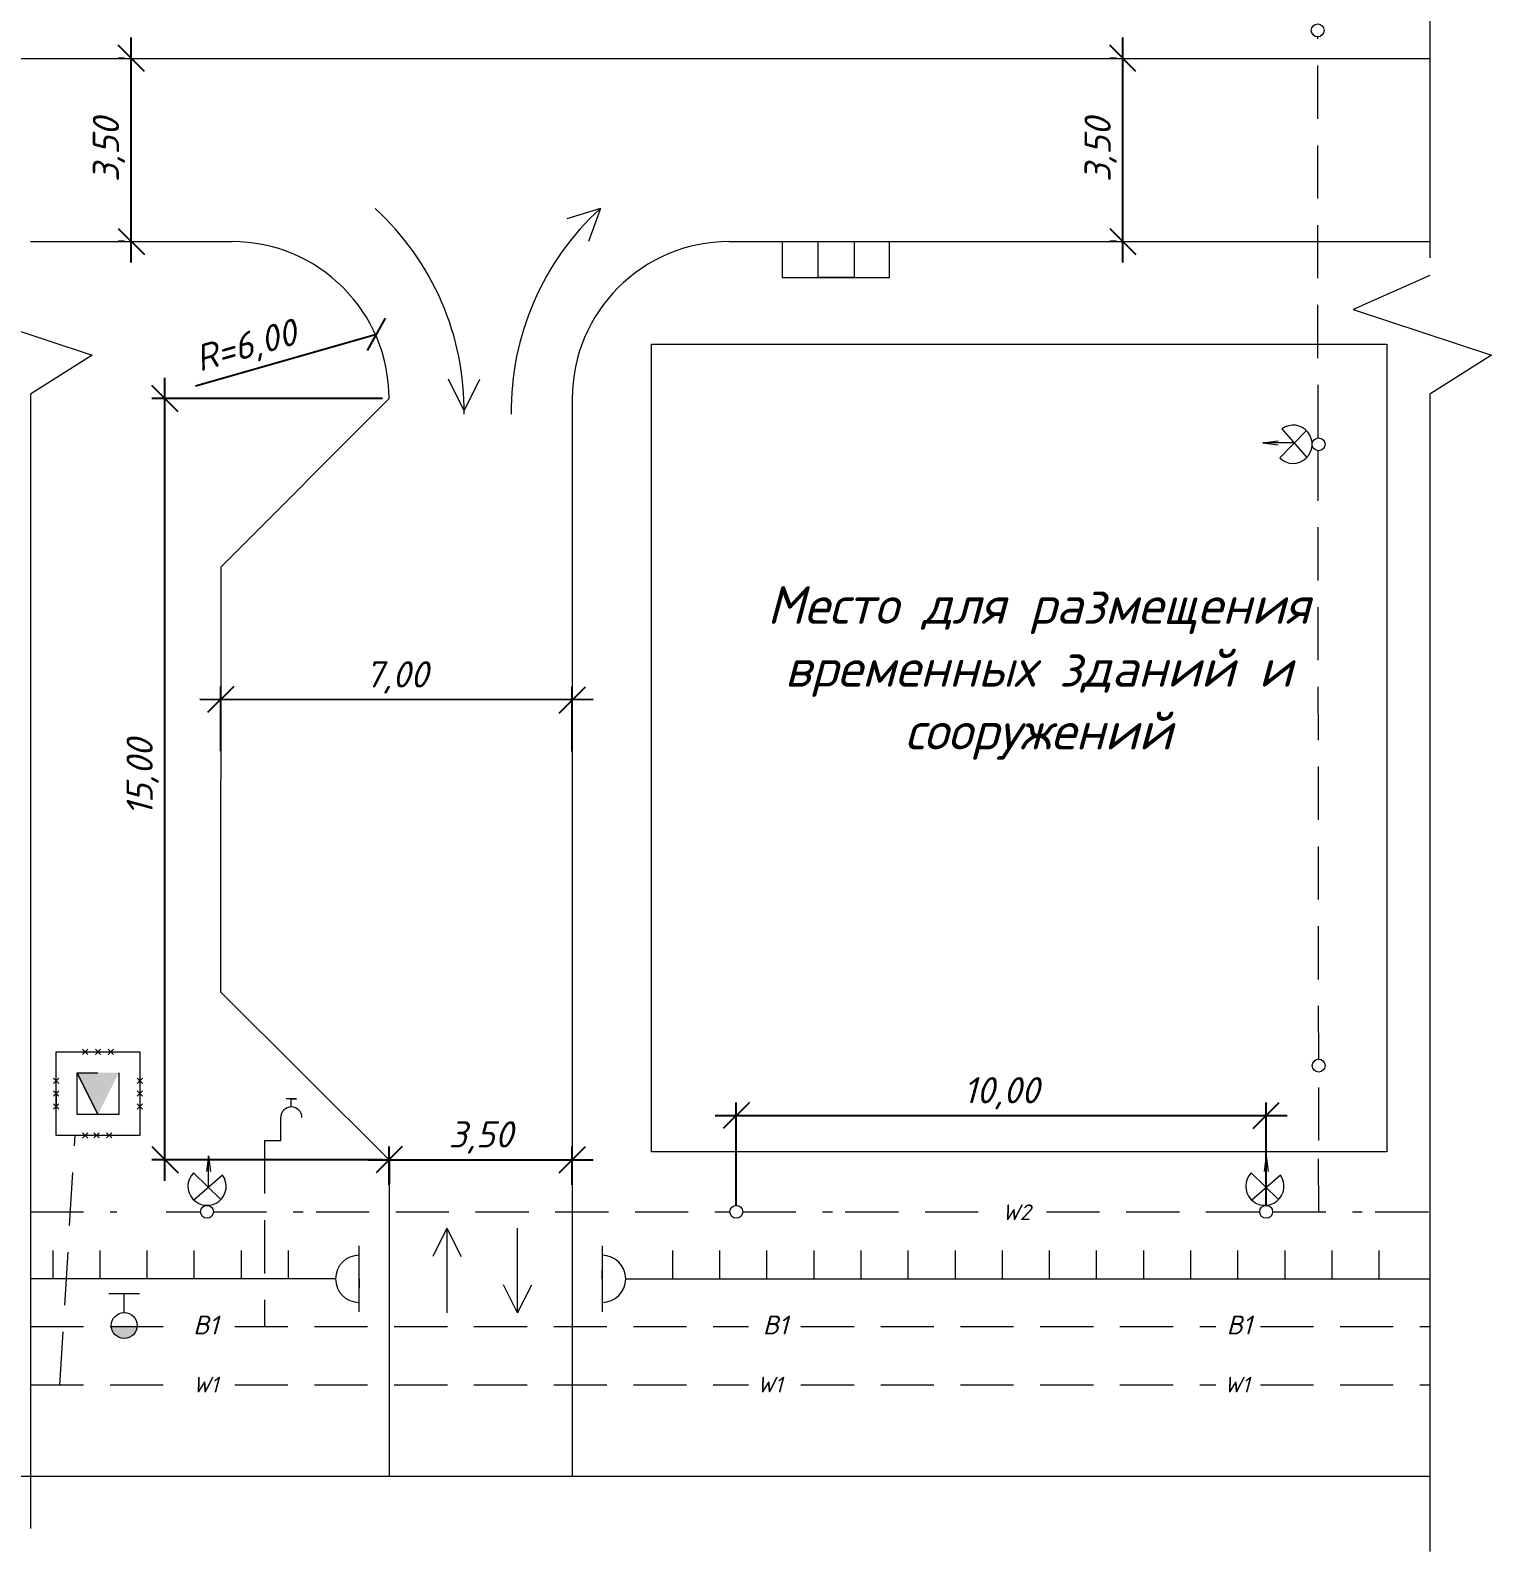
# Model space of a CAD drawing. Header units: millimetres. Extents: x 27137 to 30937, y -4667 to -569.
# Drawn here: x 28776 to 28915.6, y -4147 to -4001.7 of the extents above; entities that cross this region are included whole.
import ezdxf

# ---------------------------------------------------------------- set-up
doc = ezdxf.new("R2010")
doc.units = ezdxf.units.MM
doc.header["$LTSCALE"] = 0.4
doc.linetypes.add('ACAD_ISO02W100', pattern=[15, 12, -3])
doc.linetypes.add('штриховаяX2', pattern=[38.1, 25.4, -12.7])
doc.styles.add('Isocpeur', font='isocpeui.ttf', dxfattribs={"height": 2.5})
doc.styles.get("Standard").update_dxf_attribs({"font": 'isocpeui.ttf', "height": 2.5})
doc.dimstyles.new('06', dxfattribs={"dimtxt": 2.5, "dimasz": 2.5, "dimexe": 1.25, "dimexo": 0.625, "dimtad": 1, "dimdec": 0, "dimlfac": 200, "dimtxsty": 'Standard', "dimblk": 'OBLIQUE', "dimcen": 2.5, "dimdle": 2, "dimadec": 0, "dimazin": 0, "dimtfac": 1, "dimtdec": 0, "dimtmove": 0, "dimatfit": 3, "dimldrblk": 'OBLIQUE', "dimfxl": 1, "dimarcsym": 0})

# ---------------------------------------------------------------- blocks, each defined once
blk = doc.blocks.new('_Oblique')
at = {"color": 0, "linetype": 'ByBlock', "lineweight": -2}
blk.add_line((-0.5, -0.5), (0.5, 0.5), dxfattribs=at)
blk = doc.blocks.new('*D255')
at = {"color": 0, "lineweight": -2, "transparency": 16777216}
for p, q in [((28880.39, -4023.87), (28880.39, -4002.37)), ((28879.77, -4004.37), (28879.14, -4004.37)), ((28879.77, -4021.87), (28879.14, -4021.87))]:
    blk.add_line(p, q, dxfattribs=at)
at = {"layer": 'Defpoints', "color": 0, "transparency": 16777216}
for p in [(28880.39, -4004.37), (28880.39, -4004.37), (28880.39, -4021.87)]:
    blk.add_point(p, dxfattribs=at)
at = {"color": 0, "lineweight": -2, "transparency": 16777216, "xscale": 2.5, "yscale": 2.5, "zscale": 2.5}
for p, rotation in [((28880.39, -4004.37), 90), ((28880.39, -4021.87), 270)]:
    blk.add_blockref('_Oblique', p, dxfattribs=dict(at, rotation=rotation))
at = {"color": 0, "lineweight": 15, "transparency": 16777216, "insert": (28878.27, -4013.12), "char_height": 2.5, "attachment_point": 5, "rotation": 90, "style": 'Isocpeur'}
blk.add_mtext('3,50', dxfattribs=at)
blk = doc.blocks.new('*D249')
at = {"color": 0, "lineweight": -2, "transparency": 16777216}
blk.add_line((28791.77, -4035.65), (28809.08, -4030.73), dxfattribs=at)
at = {"layer": 'Defpoints', "color": 0, "transparency": 16777216}
for p in [(28809.08, -4030.73), (28794.65, -4034.83)]:
    blk.add_point(p, dxfattribs=at)
at = {"color": 0, "lineweight": -2, "transparency": 16777216, "xscale": 2.5, "yscale": 2.5, "zscale": 2.5, "rotation": 15.84478023573752}
blk.add_blockref('_Oblique', (28809.08, -4030.73), dxfattribs=at)
at = {"color": 0, "lineweight": 15, "transparency": 16777216, "insert": (28796.65, -4032.05), "char_height": 2.5, "attachment_point": 5, "rotation": 15.8448, "style": 'Isocpeur'}
blk.add_mtext('R=6,00', dxfattribs=at)
blk = doc.blocks.new('*D250')
at = {"color": 0, "lineweight": -2, "transparency": 16777216}
for p, q in [((28843.45, -4113.92), (28843.45, -4104.1)), ((28894.09, -4113.92), (28894.09, -4104.1)), ((28841.45, -4105.35), (28896.09, -4105.35))]:
    blk.add_line(p, q, dxfattribs=at)
at = {"layer": 'Defpoints', "color": 0, "transparency": 16777216}
for p in [(28894.09, -4105.35), (28843.45, -4114.54), (28894.09, -4114.54)]:
    blk.add_point(p, dxfattribs=at)
at = {"color": 0, "lineweight": -2, "transparency": 16777216, "xscale": 2.5, "yscale": 2.5, "zscale": 2.5, "rotation": 180}
blk.add_blockref('_Oblique', (28843.45, -4105.35), dxfattribs=at)
at = {"color": 0, "lineweight": -2, "transparency": 16777216, "xscale": 2.5, "yscale": 2.5, "zscale": 2.5}
blk.add_blockref('_Oblique', (28894.09, -4105.35), dxfattribs=at)
at = {"color": 0, "lineweight": 15, "transparency": 16777216, "insert": (28868.77, -4103.22), "char_height": 2.5, "attachment_point": 5, "style": 'Isocpeur'}
blk.add_mtext('10,00', dxfattribs=at)
blk = doc.blocks.new('*D256')
at = {"color": 0, "lineweight": -2, "transparency": 16777216}
for p, q in [((28788.86, -4111.57), (28788.86, -4034.87)), ((28809.65, -4036.87), (28787.61, -4036.87)), ((28809.65, -4109.57), (28787.61, -4109.57))]:
    blk.add_line(p, q, dxfattribs=at)
at = {"layer": 'Defpoints', "color": 0, "transparency": 16777216}
for p in [(28788.86, -4036.87), (28810.28, -4036.87), (28810.28, -4109.57)]:
    blk.add_point(p, dxfattribs=at)
at = {"color": 0, "lineweight": -2, "transparency": 16777216, "xscale": 2.5, "yscale": 2.5, "zscale": 2.5}
for p, rotation in [((28788.86, -4036.87), 90), ((28788.86, -4109.57), 270)]:
    blk.add_blockref('_Oblique', p, dxfattribs=dict(at, rotation=rotation))
at = {"color": 0, "lineweight": 15, "transparency": 16777216, "insert": (28786.73, -4073.06), "char_height": 2.5, "attachment_point": 5, "rotation": 90, "style": 'Isocpeur'}
blk.add_mtext('15,00', dxfattribs=at)
blk = doc.blocks.new('*D251')
at = {"color": 0, "lineweight": -2, "transparency": 16777216}
for p, q in [((28810.28, -4111.97), (28810.28, -4108.32)), ((28827.78, -4111.97), (28827.78, -4108.32)), ((28808.28, -4109.57), (28829.78, -4109.57))]:
    blk.add_line(p, q, dxfattribs=at)
at = {"layer": 'Defpoints', "color": 0, "transparency": 16777216}
for p in [(28827.78, -4109.57), (28810.28, -4112.59), (28827.78, -4112.59)]:
    blk.add_point(p, dxfattribs=at)
at = {"color": 0, "lineweight": -2, "transparency": 16777216, "xscale": 2.5, "yscale": 2.5, "zscale": 2.5, "rotation": 180}
blk.add_blockref('_Oblique', (28810.28, -4109.57), dxfattribs=at)
at = {"color": 0, "lineweight": -2, "transparency": 16777216, "xscale": 2.5, "yscale": 2.5, "zscale": 2.5}
blk.add_blockref('_Oblique', (28827.78, -4109.57), dxfattribs=at)
at = {"color": 0, "lineweight": 15, "transparency": 16777216, "insert": (28819.03, -4107.44), "char_height": 2.5, "attachment_point": 5, "style": 'Isocpeur'}
blk.add_mtext('3,50', dxfattribs=at)
blk = doc.blocks.new('*D257')
at = {"color": 0, "lineweight": -2, "transparency": 16777216}
for p, q in [((28794.19, -4070.54), (28794.19, -4064.36)), ((28827.78, -4070.58), (28827.78, -4064.4)), ((28829.78, -4065.65), (28792.19, -4065.61))]:
    blk.add_line(p, q, dxfattribs=at)
at = {"layer": 'Defpoints', "color": 0, "transparency": 16777216}
for p in [(28794.19, -4065.61), (28794.18, -4071.16), (28827.78, -4071.2)]:
    blk.add_point(p, dxfattribs=at)
at = {"color": 0, "lineweight": -2, "transparency": 16777216, "xscale": 2.5, "yscale": 2.5, "zscale": 2.5}
for p, rotation in [((28794.19, -4065.61), 179.9356302788784), ((28827.78, -4065.65), 359.9356302788784)]:
    blk.add_blockref('_Oblique', p, dxfattribs=dict(at, rotation=rotation))
at = {"color": 0, "lineweight": 15, "transparency": 16777216, "insert": (28810.99, -4063.5), "char_height": 2.5, "attachment_point": 5, "rotation": 359.9356, "style": 'Isocpeur'}
blk.add_mtext('7,00', dxfattribs=at)
blk = doc.blocks.new('*D270')
at = {"color": 0, "lineweight": -2, "transparency": 16777216}
for p, q in [((28785.64, -4023.87), (28785.64, -4002.37)), ((28785.01, -4004.37), (28784.39, -4004.37)), ((28785.01, -4021.87), (28784.39, -4021.87))]:
    blk.add_line(p, q, dxfattribs=at)
at = {"layer": 'Defpoints', "color": 0, "transparency": 16777216}
for p in [(28785.64, -4004.37), (28785.64, -4004.37), (28785.64, -4021.87)]:
    blk.add_point(p, dxfattribs=at)
at = {"color": 0, "lineweight": -2, "transparency": 16777216, "xscale": 2.5, "yscale": 2.5, "zscale": 2.5}
for p, rotation in [((28785.64, -4004.37), 90), ((28785.64, -4021.87), 270)]:
    blk.add_blockref('_Oblique', p, dxfattribs=dict(at, rotation=rotation))
at = {"color": 0, "lineweight": 15, "transparency": 16777216, "insert": (28783.51, -4013.12), "char_height": 2.5, "attachment_point": 5, "rotation": 90, "style": 'Isocpeur'}
blk.add_mtext('3,50', dxfattribs=at)

msp = doc.modelspace()

# ---------------------------------------------------------------- hatches: boundary and pattern name
at = {"lineweight": 15}
h = msp.add_hatch(color=256, dxfattribs=at)
h.dxf.hatch_style = 1
h.paths.add_polyline_path([(28782.4596, -4101.2522), (28780.4596, -4101.2522), (28782.4596, -4105.2522), (28782.4596, -4103.2522)])
h.paths.add_polyline_path([(28784.4596, -4101.2522), (28782.4596, -4101.2522), (28782.4596, -4103.2522), (28782.4596, -4105.2522)])
msp.add_hatch(color=256, dxfattribs=at).paths.add_polyline_path([(28786.209, -4125.4083), (28784.9718, -4125.4083), (28783.7347, -4125.4083, 1)])

# ---------------------------------------------------------------- linework, layer by layer
at = {"lineweight": 15, "ltscale": 0.5}
for p, q in [((28909.7171, -3936.868), (28909.7171, -4023.4146)), ((28374.8656, -4004.368), (28909.7171, -4004.368)), ((28776.0043, -4021.868), (28795.2752, -4021.868)), ((28842.7752, -4021.868), (28909.7171, -4021.868)), ((28874.2026, -4021.868), (28874.2026, -4021.868)), ((28776.0043, -4036.4586), (28776.0043, -4099.2759)), ((28776.0043, -4036.4586), (28776.0043, -4139.7965)), ((28810.2752, -4036.868), (28794.2053, -4052.9545)), ((28827.7752, -4036.868), (28827.7752, -4139.7965)), ((28909.7171, -4036.4586), (28909.7171, -4099.2759)), ((28909.7171, -4036.4586), (28909.7171, -4099.2759)), ((28895.3768, -4042.5409), (28897.9267, -4039.9236)), ((28895.5843, -4039.7494), (28897.9831, -4042.4836)), ((28827.7752, -4040.807), (28827.7752, -4040.807)), ((28893.7636, -4041.1062), (28895.2336, -4040.912)), ((28896.7746, -4041.1062), (28893.7636, -4041.1062)), ((28893.7636, -4041.1062), (28895.2299, -4041.2976)), ((28794.2053, -4052.9545), (28794.1597, -4093.5351)), ((28810.2752, -4109.5689), (28794.1597, -4093.5351)), ((28909.7171, -4099.2759), (28909.7171, -4128.2834)), ((28909.7171, -4099.2759), (28909.7171, -4123.2834)), ((28801.4348, -4103.7501), (28800.4348, -4103.7501)), ((28800.9348, -4104.5263), (28800.9348, -4103.7501)), ((28800.9348, -4103.7501), (28801.4348, -4103.7501)), ((28799.9218, -4107.72), (28799.9218, -4105.5393)), ((28894.0888, -4111.5556), (28894.0888, -4107.3568)), ((28894.0888, -4107.3568), (28894.0888, -4109.4562)), ((28798.3693, -4107.72), (28799.9218, -4107.72)), ((28793.0099, -4109.2108), (28792.8184, -4110.6771)), ((28793.0099, -4112.2218), (28793.0099, -4109.2108)), ((28793.0099, -4109.2108), (28793.204, -4110.6807)), ((28810.2752, -4109.5689), (28810.2752, -4139.7965)), ((28894.0888, -4109.2108), (28893.8974, -4110.6771)), ((28894.0888, -4112.2218), (28894.0888, -4109.2108)), ((28894.0888, -4109.2108), (28894.283, -4110.6807)), ((28791.5751, -4110.8239), (28794.1924, -4113.3739)), ((28794.3666, -4111.0315), (28791.6325, -4113.4303)), ((28892.6541, -4110.8239), (28895.2714, -4113.3739)), ((28895.4455, -4111.0315), (28892.7114, -4113.4302)), ((28776.0043, -4123.2834), (28776.0043, -4139.7965)), ((28909.7171, -4123.2834), (28909.7171, -4146.9954)), ((28642.2914, -4139.7965), (28909.7171, -4139.7965)), ((28776.0043, -4139.7965), (28776.0043, -4144.7965)), ((28776.0043, -4139.7965), (28776.0043, -4144.7965))]:
    msp.add_line(p, q, dxfattribs=at)
at = {"linetype": 'штриховаяX2', "lineweight": 15, "ltscale": 0.5}
for p, q in [((28899.0446, -4040.6177), (28899.0065, -4002.3186)), ((28899.0446, -4040.6177), (28899.0065, -4002.3186)), ((28899.1035, -4099.962), (28899.0458, -4041.8469)), ((28899.1113, -4107.7455), (28899.1048, -4101.1953)), ((28778.821, -4131.0681), (28780.2786, -4107.2522)), ((28798.3693, -4107.72), (28798.3693, -4125.5003)), ((28899.1016, -4114.5551), (28899.0961, -4108.9787)), ((28776.0043, -4114.5551), (28784.2633, -4114.5551)), ((28788.9826, -4114.5551), (28789.5268, -4114.5551)), ((28789.5268, -4114.5551), (28792.2658, -4114.5551)), ((28793.4989, -4114.5551), (28802.0623, -4114.5551)), ((28803.2955, -4114.5551), (28842.8365, -4114.5551)), ((28844.0696, -4114.5551), (28852.6329, -4114.5551)), ((28853.8661, -4114.5551), (28868.3705, -4114.5551)), ((28873.0899, -4114.5551), (28893.4723, -4114.5551)), ((28894.7054, -4114.5551), (28903.2687, -4114.5551)), ((28904.5019, -4114.5551), (28909.7171, -4114.5551)), ((28776.0043, -4125.5003), (28789.5268, -4125.5003)), ((28795.5288, -4125.5003), (28844.6294, -4125.5003)), ((28849.6347, -4125.5003), (28889.26, -4125.5003)), ((28893.5354, -4125.5003), (28909.7171, -4125.5003)), ((28776.0043, -4131.0681), (28789.5268, -4131.0681)), ((28795.5288, -4131.0681), (28844.6294, -4131.0681)), ((28849.6347, -4131.0681), (28889.26, -4131.0681)), ((28893.5354, -4131.0681), (28909.7171, -4131.0681))]:
    msp.add_line(p, q, dxfattribs=at)
at = {"lineweight": 15}
for p, q in [((28830.4643, -4018.7061), (28827.2592, -4019.6948)), ((28830.4643, -4018.7061), (28829.3322, -4021.8634)), ((28847.8355, -4021.868), (28847.8355, -4025.3086)), ((28847.8355, -4021.868), (28847.8355, -4025.3086)), ((28851.2761, -4025.3086), (28851.2761, -4021.868)), ((28851.2761, -4025.3086), (28851.2761, -4021.868)), ((28854.7167, -4021.868), (28854.7167, -4025.3086)), ((28854.7167, -4021.868), (28854.7167, -4025.3086)), ((28858.103, -4025.3086), (28858.103, -4021.868)), ((28858.103, -4025.3086), (28858.103, -4021.868)), ((28847.8355, -4025.3086), (28858.103, -4025.3086)), ((28847.8355, -4025.3086), (28858.103, -4025.3086)), ((28847.8355, -4025.3086), (28858.103, -4025.3086)), ((28854.7167, -4025.3086), (28851.2761, -4025.3086)), ((28854.7167, -4025.3086), (28851.2761, -4025.3086)), ((28909.7171, -4025.0959), (28902.3923, -4028.3514)), ((28768.6794, -4028.3514), (28781.9113, -4032.7335)), ((28768.6794, -4028.3514), (28781.9113, -4032.7335)), ((28902.3923, -4028.3514), (28915.6242, -4032.7335)), ((28781.9113, -4032.7335), (28776.0043, -4036.4586)), ((28781.9113, -4032.7335), (28776.0043, -4036.4586)), ((28915.6242, -4032.7335), (28909.7171, -4036.4586)), ((28817.4523, -4038.0264), (28815.9523, -4035.0264)), ((28817.4523, -4038.0264), (28818.9523, -4035.0264)), ((28778.4596, -4099.2522), (28786.4596, -4099.2522)), ((28778.4596, -4107.2522), (28778.4596, -4099.2522)), ((28780.9817, -4099.0022), (28781.4817, -4099.5022)), ((28781.4817, -4099.0022), (28780.9817, -4099.5022)), ((28782.2096, -4099.0022), (28782.7096, -4099.5022)), ((28782.7096, -4099.0022), (28782.2096, -4099.5022)), ((28783.4396, -4099.0022), (28783.9396, -4099.5022)), ((28783.9396, -4099.0022), (28783.4396, -4099.5022)), ((28786.4596, -4099.2522), (28786.4596, -4107.2522)), ((28780.4596, -4105.2522), (28780.4596, -4101.2522)), ((28780.4596, -4101.2522), (28782.4596, -4101.2522)), ((28782.4596, -4105.2522), (28780.4596, -4101.2522)), ((28780.4596, -4101.2522), (28782.4596, -4105.2522)), ((28784.4596, -4101.2522), (28784.4596, -4105.2522)), ((28778.2096, -4101.7722), (28778.7096, -4102.2722)), ((28778.7096, -4101.7722), (28778.2096, -4102.2722)), ((28778.2096, -4103.0022), (28778.7096, -4103.5022)), ((28778.7096, -4103.0022), (28778.2096, -4103.5022)), ((28778.4596, -4103.2522), (28778.4596, -4102.0222)), ((28786.2096, -4101.7722), (28786.7096, -4102.2722)), ((28786.7096, -4101.7722), (28786.2096, -4102.2722)), ((28786.2096, -4102.2722), (28786.2096, -4102.2722)), ((28786.2096, -4103.0022), (28786.7096, -4103.5022)), ((28786.7096, -4103.0022), (28786.2096, -4103.5022)), ((28778.2096, -4104.2322), (28778.7096, -4104.7322)), ((28778.7096, -4104.2322), (28778.2096, -4104.7322)), ((28778.4596, -4103.2522), (28778.4596, -4104.4822)), ((28778.4596, -4104.4822), (28778.4596, -4104.4822)), ((28786.2096, -4103.5022), (28786.2096, -4103.5022)), ((28786.2096, -4104.2322), (28786.7096, -4104.7322)), ((28786.7096, -4104.2322), (28786.2096, -4104.7322)), ((28782.4596, -4105.2522), (28780.4596, -4105.2522)), ((28784.4596, -4105.2522), (28782.4596, -4105.2522)), ((28786.2096, -4104.7322), (28786.2096, -4104.7322)), ((28786.4596, -4107.2522), (28778.4596, -4107.2522)), ((28780.9817, -4107.0022), (28781.4817, -4107.5022)), ((28781.4817, -4107.0022), (28780.9817, -4107.5022)), ((28782.0588, -4106.9868), (28782.5588, -4107.4868)), ((28782.5588, -4106.9868), (28782.0588, -4107.4868)), ((28782.3088, -4107.2368), (28783.5388, -4107.2368)), ((28783.2888, -4106.9868), (28783.7888, -4107.4868)), ((28783.7888, -4106.9868), (28783.2888, -4107.4868)), ((28815.8039, -4116.109), (28814.4539, -4118.809)), ((28815.8039, -4116.109), (28815.8039, -4124.2017)), ((28815.8039, -4116.109), (28815.8039, -4120.609)), ((28815.8039, -4116.109), (28815.8039, -4118.809)), ((28815.8039, -4116.109), (28817.1539, -4118.809)), ((28822.5555, -4124.2017), (28822.5555, -4116.109)), ((28778.1659, -4120.9443), (28778.1659, -4118.2443)), ((28778.1659, -4120.9443), (28778.1659, -4118.2443)), ((28782.6659, -4120.9443), (28782.6659, -4118.2443)), ((28782.6659, -4120.9443), (28782.6659, -4118.2443)), ((28787.1659, -4120.9443), (28787.1659, -4118.2443)), ((28787.1659, -4120.9443), (28787.1659, -4118.2443)), ((28787.1659, -4120.9443), (28787.1659, -4118.2443)), ((28787.1659, -4120.9443), (28787.1659, -4118.2443)), ((28787.1659, -4120.9443), (28787.1659, -4118.2443)), ((28787.1659, -4120.9443), (28787.1659, -4118.2443)), ((28791.6659, -4120.9443), (28791.6659, -4118.2443)), ((28791.6659, -4120.9443), (28791.6659, -4118.2443)), ((28796.1659, -4120.9443), (28796.1659, -4118.2443)), ((28796.1659, -4120.9443), (28796.1659, -4118.2443)), ((28796.1659, -4120.9443), (28796.1659, -4118.2443)), ((28796.1659, -4120.9443), (28796.1659, -4118.2443)), ((28796.1659, -4120.9443), (28796.1659, -4118.2443)), ((28796.1659, -4120.9443), (28796.1659, -4118.2443)), ((28800.6659, -4120.9443), (28800.6659, -4118.2443)), ((28800.6659, -4120.9443), (28800.6659, -4118.2443)), ((28807.4159, -4124.0943), (28807.4159, -4117.7943)), ((28830.6345, -4117.7943), (28830.6345, -4124.0943)), ((28837.3845, -4120.9443), (28837.3845, -4118.2443)), ((28837.3845, -4120.9443), (28837.3845, -4118.2443)), ((28841.8845, -4120.9443), (28841.8845, -4118.2443)), ((28841.8845, -4120.9443), (28841.8845, -4118.2443)), ((28846.3845, -4120.9443), (28846.3845, -4118.2443)), ((28846.3845, -4120.9443), (28846.3845, -4118.2443)), ((28850.8845, -4120.9443), (28850.8845, -4118.2443)), ((28850.8845, -4120.9443), (28850.8845, -4118.2443)), ((28850.8845, -4120.9443), (28850.8845, -4118.2443)), ((28850.8845, -4120.9443), (28850.8845, -4118.2443)), ((28855.3845, -4120.9443), (28855.3845, -4118.2443)), ((28855.3845, -4120.9443), (28855.3845, -4118.2443)), ((28859.8845, -4120.9443), (28859.8845, -4118.2443)), ((28859.8845, -4120.9443), (28859.8845, -4118.2443)), ((28864.3845, -4120.9443), (28864.3845, -4118.2443)), ((28864.3845, -4120.9443), (28864.3845, -4118.2443)), ((28864.3845, -4120.9443), (28864.3845, -4118.2443)), ((28864.3845, -4120.9443), (28864.3845, -4118.2443)), ((28868.8845, -4120.9443), (28868.8845, -4118.2443)), ((28868.8845, -4120.9443), (28868.8845, -4118.2443)), ((28873.3845, -4120.9443), (28873.3845, -4118.2443)), ((28873.3845, -4120.9443), (28873.3845, -4118.2443)), ((28877.8845, -4120.9443), (28877.8845, -4118.2443)), ((28877.8845, -4120.9443), (28877.8845, -4118.2443)), ((28877.8845, -4120.9443), (28877.8845, -4118.2443)), ((28877.8845, -4120.9443), (28877.8845, -4118.2443)), ((28882.3845, -4120.9443), (28882.3845, -4118.2443)), ((28882.3845, -4120.9443), (28882.3845, -4118.2443)), ((28886.8845, -4120.9443), (28886.8845, -4118.2443)), ((28886.8845, -4120.9443), (28886.8845, -4118.2443)), ((28891.3845, -4120.9443), (28891.3845, -4118.2443)), ((28891.3845, -4120.9443), (28891.3845, -4118.2443)), ((28891.3845, -4120.9443), (28891.3845, -4118.2443)), ((28891.3845, -4120.9443), (28891.3845, -4118.2443)), ((28895.8845, -4120.9443), (28895.8845, -4118.2443)), ((28895.8845, -4120.9443), (28895.8845, -4118.2443)), ((28900.3845, -4120.9443), (28900.3845, -4118.2443)), ((28900.3845, -4120.9443), (28900.3845, -4118.2443)), ((28904.8845, -4120.9443), (28904.8845, -4118.2443)), ((28904.8845, -4120.9443), (28904.8845, -4118.2443)), ((28830.6345, -4120.9443), (28830.6345, -4120.1203)), ((28805.1659, -4120.9443), (28776.0043, -4120.9443)), ((28807.4159, -4120.9443), (28807.4159, -4121.7684)), ((28822.5555, -4124.2017), (28821.2055, -4121.5017)), ((28822.5555, -4124.2017), (28823.9055, -4121.5017)), ((28832.8845, -4120.9443), (28909.7171, -4120.9443)), ((28783.5085, -4122.3393), (28784.9662, -4122.3393)), ((28784.9662, -4124.1704), (28784.9662, -4122.3393)), ((28784.9662, -4122.3393), (28786.424, -4122.3393))]:
    msp.add_line(p, q, dxfattribs=at)
at = {"ltscale": 0.5}
msp.add_line((28810.2752, -4109.5689), (28810.2752, -4111.868), dxfattribs=at)
at = {"lineweight": 15, "ltscale": 0.5}
msp.add_lwpolyline([(28835.3466, -4031.6625), (28905.6065, -4031.6625), (28905.6065, -4108.818), (28835.3466, -4108.818)], close=True, dxfattribs=at)
for centre in [(28899.0059, -4001.702), (28899.0955, -4041.2323), (28899.1035, -4100.5786), (28792.8824, -4114.5427), (28843.453, -4114.5427), (28894.0888, -4114.5427)]:
    msp.add_circle(centre, 0.6167, dxfattribs=at)
at = {"lineweight": 15}
msp.add_circle((28784.9718, -4125.4083), 1.2372, dxfattribs=at)
for centre, radius, start, end in [((28791.2793, -4038.0264), 26.1731, 359.24811, 47.576213), ((28848.1209, -4038.0264), 26.1731, 132.423787, 180.75189), ((28807.4159, -4120.9443), 2.25, 90, 270), ((28830.6345, -4120.9443), 2.25, 270, 90)]:
    msp.add_arc(centre, radius, start, end, dxfattribs=at)
at = {"lineweight": 15, "ltscale": 0.5}
for centre, radius, start, end in [((28795.2752, -4036.868), 15, 0, 90), ((28842.7752, -4036.868), 15, 90, 180), ((28896.6518, -4041.2323), 1.8271, 225.74633, 125.748105), ((28800.9348, -4105.5393), 1.0131, 0, 180), ((28792.8837, -4112.0989), 1.8271, 135.74633, 35.748105), ((28893.9627, -4112.0989), 1.8271, 135.74633, 35.748105)]:
    msp.add_arc(centre, radius, start, end, dxfattribs=at)

# ---------------------------------------------------------------- texts
at = {"lineweight": 15, "insert": (28872.3382, -4063.0727), "char_height": 3.6, "attachment_point": 5, "style": 'Isocpeur'}
msp.add_mtext_dynamic_manual_height_columns('Место для размещения временных зданий и сооружений', width=62.337472, gutter_width=12.5, heights=[0], dxfattribs=at)
at = {"linetype": 'штриховаяX2', "lineweight": 15, "char_height": 1.5, "attachment_point": 1, "style": 'Isocpeur'}
for s, insert in [('W2', (28868.8705, -4113.8327)), ('W1', (28791.5399, -4130.297)), ('W1', (28845.4511, -4130.297)), ('W1', (28890.0817, -4130.297))]:
    msp.add_mtext_dynamic_manual_height_columns(s, width=3.719358, gutter_width=12.5, heights=[0], dxfattribs=dict(at, insert=insert))
at = {"linetype": 'ACAD_ISO02W100', "lineweight": 15, "char_height": 1.8, "attachment_point": 1, "style": 'Isocpeur'}
for insert in [(28791.5566, -4124.4549), (28845.9893, -4124.4549), (28890.307, -4124.4549)]:
    msp.add_mtext_dynamic_manual_height_columns('В1', width=8.608704, gutter_width=12.5, heights=[0], dxfattribs=dict(at, insert=insert))

# ---------------------------------------------------------------- dimensions: what is measured, and where the dimension line sits
at = {"lineweight": 15}
for p1, p2, distance, text, picture, middle in [((28785.6397, -4021.868), (28785.6397, -4004.368), 0, '3,50', '*D270', (28783.5147, -4013.118)), ((28880.3943, -4021.868), (28880.3943, -4004.368), 0, '3,50', '*D255', (28878.2693, -4013.118)), ((28827.7752, -4071.2002), (28794.1849, -4071.1625), -5.552, '7,00', '*D257', (28810.9887, -4063.5044)), ((28810.2752, -4112.5901), (28827.7752, -4112.5901), 3.0212, '3,50', '*D251', (28819.0252, -4107.4439))]:
    dim = msp.add_aligned_dim(p1=p1, p2=p2, distance=distance, text=text, dimstyle='06', override={"dimtxsty": 'Isocpeur'}, dxfattribs=at)
    dim.commit()
    dim.dimension.update_dxf_attribs({"geometry": picture, "text_midpoint": middle})
dim = msp.add_radius_dim(center=(28794.647, -4034.83), mpoint=(28809.0771, -4030.7346), text='R=6,00', dimstyle='06', override={"dimtxsty": 'Isocpeur'}, dxfattribs=at)
dim.commit()
dim.dimension.update_dxf_attribs({"geometry": '*D249', "text_midpoint": (28797.2263, -4034.098), "dimtype": 164})
for base, p1, p2, angle, text, picture, middle in [((28788.8555, -4036.868), (28810.2752, -4109.5689), (28810.2752, -4036.868), 90, '15,00', '*D256', (28788.8555, -4073.0595)), ((28894.0888, -4105.3458), (28843.453, -4114.5427), (28894.0888, -4114.5427), 0, '10,00', '*D250', (28868.7709, -4105.3458))]:
    dim = msp.add_linear_dim(base=base, p1=p1, p2=p2, angle=angle, text=text, dimstyle='06', override={"dimtxsty": 'Isocpeur'}, dxfattribs=at)
    dim.commit()
    dim.dimension.update_dxf_attribs({"geometry": picture, "text_midpoint": middle, "dimtype": 161})

doc.saveas('drawing.dxf')
